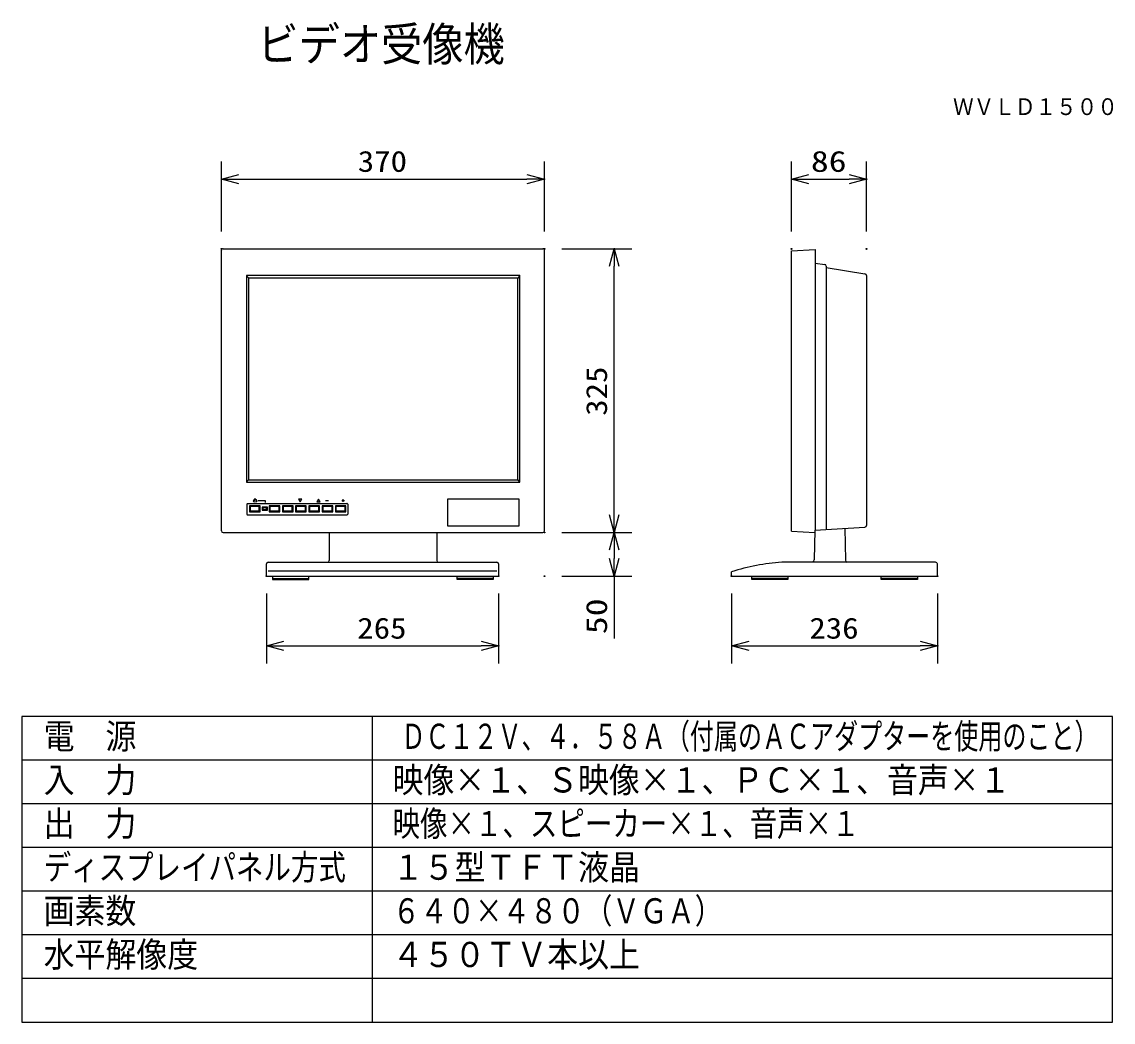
# Model space of a CAD drawing. Units: millimetres, scale not verified. Extents: x -62 to 63, y -57 to 58.
import ezdxf
from ezdxf.enums import TextEntityAlignment as Align

# ---------------------------------------------------------------- set-up
doc = ezdxf.new("R2010")
doc.units = ezdxf.units.MM
doc.header["$LTSCALE"] = 0.191673
doc.header["$PDMODE"] = 32
doc.header["$PDSIZE"] = 0.0958
for name, color, linetype in [('0-0_MOJI1', 2, 'Continuous'), ('0-1_TOUROKU', 1, 'Continuous'), ('0-2_GAIKEI', 1, 'Continuous'), ('0-3_WAKU', 7, 'Continuous')]:
    doc.layers.add(name, color=color, linetype=linetype)
doc.styles.add('ＭＳ ゴシック', font='')
doc.styles.get('ＭＳ ゴシック').set_extended_font_data('MS Gothic')

# ---------------------------------------------------------------- blocks, each defined once
blk = doc.blocks.new('_OPEN30')
at = {"layer": '0-3_WAKU'}
blk.add_line((0, 0), (-1, 0), dxfattribs=at)
blk.add_lwpolyline([(-1, 0.26795), (0, 0), (-1, -0.26795)], dxfattribs=at)

msp = doc.modelspace()

# ---------------------------------------------------------------- linework, layer by layer
at = {"layer": '0-2_GAIKEI', "color": 3}
for p, q in [((-39.6002, 33.7196), (-39.6002, 41.7196)), ((-2.6003, 33.7196), (-2.6003, 41.7196)), ((25.7156, 33.7196), (25.7156, 41.7196)), ((34.3172, 33.7196), (34.3172, 41.7196)), ((-37.6002, 39.7196), (-4.6003, 39.7196)), ((27.7156, 39.7196), (32.3172, 39.7196)), ((-0.5833, 31.7387), (7.4167, 31.7387)), ((5.4167, 1.2388), (5.4167, 29.7387)), ((-0.5833, -0.7612), (7.4167, -0.7612)), ((-0.5833, -0.7612), (7.4167, -0.7612)), ((5.4167, -2.7612), (5.4167, -3.7612)), ((-0.5833, -5.7612), (7.4167, -5.7612)), ((5.4167, -5.7612), (5.4167, -12.9279)), ((-34.4642, -7.7612), (-34.4642, -15.7612)), ((-7.8481, -7.7612), (-7.8481, -15.7612)), ((18.8618, -7.7612), (18.8618, -15.7612)), ((42.4618, -7.7612), (42.4618, -15.7612)), ((-32.4642, -13.7612), (-9.8481, -13.7612)), ((20.8618, -13.7612), (40.4618, -13.7612))]:
    msp.add_line(p, q, dxfattribs=at)
at = {"layer": '0-2_GAIKEI', "color": 7}
for p, q in [((-39.6002, -0.5902), (-39.6002, 31.5676)), ((-39.4288, 31.7387), (-2.7717, 31.7387)), ((-2.6003, -0.5902), (-2.6003, 31.5676)), ((28.4442, 30.0946), (29.5302, 29.9528)), ((29.6993, 29.5757), (34.1478, 28.8607)), ((34.3172, 28.6622), (34.3172, 0.0317)), ((-39.4288, -0.7612), (-2.7717, -0.7612)), ((-27.2752, -0.7612), (-27.2646, -3.9894)), ((-14.9265, -0.7612), (-14.9371, -3.9894)), ((25.7156, -0.6171), (28.3954, -0.7821)), ((28.4037, -0.5093), (28.3139, -3.8985)), ((28.4037, -0.5093), (34.1468, -0.1501)), ((31.8278, -0.2871), (31.9247, -3.9406)), ((-34.4642, -5.7612), (-34.4642, -4.3687)), ((-34.274, -4.178), (-8.0385, -4.178)), ((-7.8481, -4.3687), (-7.8481, -5.7612)), ((42.2238, -4.178), (24.6055, -4.178)), ((42.4618, -5.7612), (42.4618, -4.3737)), ((-34.4642, -5.7612), (-7.8481, -5.7612)), ((-33.7504, -5.7612), (-33.7504, -6.141)), ((-33.7504, -6.141), (-29.5944, -6.141)), ((-29.5944, -6.141), (-29.5944, -5.7612)), ((18.8618, -5.7612), (18.8618, -5.2562)), ((18.8618, -5.7612), (42.4618, -5.7612)), ((35.9967, -6.141), (35.9967, -5.7612)), ((40.1526, -6.141), (35.9967, -6.141)), ((40.1526, -5.7612), (40.1526, -6.141))]:
    msp.add_line(p, q, dxfattribs=at)
at = {"layer": '0-2_GAIKEI'}
for p, q in [((28.4442, 31.6627), (28.4442, -0.5068)), ((29.6993, 29.754), (29.6993, -0.4283)), ((-36.7451, 28.6286), (-36.5005, 28.3981)), ((-5.3994, 28.6605), (-5.6233, 28.3805)), ((-36.7451, 5.0392), (-36.5005, 5.2703)), ((-5.3994, 5.0082), (-5.6233, 5.2877)), ((-36.6147, 2.5582), (-25.2285, 2.5582)), ((-35.7491, 2.8758), (-35.7491, 3.155)), ((-27.6674, 2.8867), (-27.357, 2.8867)), ((-25.8012, 2.8867), (-25.4909, 2.8867)), ((-25.6458, 2.7309), (-25.6458, 3.0417)), ((-13.6891, 3.0434), (-13.6891, -0.0149)), ((-5.5051, 3.0434), (-13.6891, 3.0434)), ((-5.5051, -0.0149), (-5.5051, 3.0434)), ((-36.7006, 2.4727), (-36.7006, 1.3452)), ((-36.6147, 1.2597), (-25.2285, 1.2597)), ((-25.1429, 2.4727), (-25.1429, 1.3452)), ((-13.6891, -0.0149), (-5.5051, -0.0149)), ((-34.274, -5.1484), (-8.0385, -5.1484)), ((-33.7504, -6.0528), (-29.5944, -6.0528)), ((-8.4513, -6.0528), (-12.6073, -6.0528)), ((25.3193, -6.0528), (21.1633, -6.0528)), ((40.1526, -6.0528), (35.9967, -6.0528))]:
    msp.add_line(p, q, dxfattribs=at)
at = {"layer": '0-2_GAIKEI', "color": 7}
for points in [[(25.7156, -0.6171), (25.7156, 31.4939), (28.4442, 31.6627)], [(-8.4513, -5.7612), (-8.4513, -6.141), (-12.6073, -6.141), (-12.6073, -5.7612)], [(25.3193, -5.7612), (25.3193, -6.141), (21.1633, -6.141), (21.1633, -5.7612)]]:
    msp.add_lwpolyline(points, dxfattribs=at)
at = {"layer": '0-2_GAIKEI'}
for points in [[(-36.7451, 5.0043), (-5.3994, 5.0043), (-5.3994, 28.6605), (-36.7451, 28.6605)], [(-36.5217, 5.2843), (-5.6233, 5.2843), (-5.6233, 28.3805), (-36.5217, 28.3805)], [(-36.5217, 5.2843), (-5.6233, 5.2843), (-5.6233, 28.3805), (-36.5217, 28.3805)], [(-30.6029, 2.7381), (-30.4126, 3.045), (-30.7935, 3.045)], [(-28.5003, 3.045), (-28.6906, 2.7381), (-28.3096, 2.7381)], [(-36.4061, 1.6074), (-35.1886, 1.6074), (-35.1886, 2.2892), (-36.4061, 2.2892)], [(-36.4061, 1.6074), (-35.1886, 1.6074), (-35.1886, 2.2892), (-36.4061, 2.2892)], [(-36.3326, 1.7021), (-35.2721, 1.7021), (-35.2721, 2.2058), (-36.3326, 2.2058)], [(-34.958, 1.7778), (-34.3489, 1.7778), (-34.3489, 2.1188), (-34.958, 2.1188)], [(-34.958, 1.7778), (-34.3489, 1.7778), (-34.3489, 2.1188), (-34.958, 2.1188)], [(-34.879, 1.8568), (-34.4331, 1.8568), (-34.4331, 2.0453), (-34.879, 2.0453)], [(-34.1392, 1.6074), (-32.9214, 1.6074), (-32.9214, 2.2892), (-34.1392, 2.2892)], [(-34.1392, 1.6074), (-32.9214, 1.6074), (-32.9214, 2.2892), (-34.1392, 2.2892)], [(-34.0657, 1.7021), (-33.0053, 1.7021), (-33.0053, 2.2058), (-34.0657, 2.2058)], [(-32.6223, 1.6074), (-31.4049, 1.6074), (-31.4049, 2.2892), (-32.6223, 2.2892)], [(-32.6223, 1.6074), (-31.4049, 1.6074), (-31.4049, 2.2892), (-32.6223, 2.2892)], [(-32.5492, 1.7021), (-31.4887, 1.7021), (-31.4887, 2.2058), (-32.5492, 2.2058)], [(-31.1058, 1.6074), (-29.8885, 1.6074), (-29.8885, 2.2892), (-31.1058, 2.2892)], [(-31.1058, 1.6074), (-29.8885, 1.6074), (-29.8885, 2.2892), (-31.1058, 2.2892)], [(-31.0326, 1.7021), (-29.9722, 1.7021), (-29.9722, 2.2058), (-31.0326, 2.2058)], [(-29.5894, 1.6074), (-28.3716, 1.6074), (-28.3716, 2.2892), (-29.5894, 2.2892)], [(-29.5894, 1.6074), (-28.3716, 1.6074), (-28.3716, 2.2892), (-29.5894, 2.2892)], [(-29.5158, 1.7021), (-28.4555, 1.7021), (-28.4555, 2.2058), (-29.5158, 2.2058)], [(-28.0729, 1.6074), (-26.8551, 1.6074), (-26.8551, 2.2892), (-28.0729, 2.2892)], [(-28.0729, 1.6074), (-26.8551, 1.6074), (-26.8551, 2.2892), (-28.0729, 2.2892)], [(-27.9994, 1.7021), (-26.9393, 1.7021), (-26.9393, 2.2058), (-27.9994, 2.2058)], [(-26.5564, 1.6074), (-25.3386, 1.6074), (-25.3386, 2.2892), (-26.5564, 2.2892)], [(-26.5564, 1.6074), (-25.3386, 1.6074), (-25.3386, 2.2892), (-26.5564, 2.2892)], [(-26.4825, 1.7021), (-25.4224, 1.7021), (-25.4224, 2.2058), (-26.4825, 2.2058)]]:
    msp.add_lwpolyline(points, close=True, dxfattribs=at)
msp.add_lwpolyline([(-35.3939, 2.9007), (-34.5966, 2.9007), (-34.5966, 2.6888)], dxfattribs=at)
msp.add_circle((-35.7503, 2.8797), 0.1794, dxfattribs=at)
at = {"layer": '0-2_GAIKEI', "color": 7}
for centre, radius, start, end in [((-39.4291, 31.5676), 0.1711, 89.87887, 180.00934), ((-2.7714, 31.5675), 0.1712, 0.02632, 90.08548), ((29.4906, 29.7479), 0.2087, 1.68677, 79.07025), ((34.1092, 28.6562), 0.2081, 1.64688, 79.31698), ((34.1328, 0.0338), 0.1844, 274.35742, 359.3378), ((-39.4287, -0.5898), 0.1715, 180.13411, 269.97768), ((-2.7718, -0.5896), 0.1716, 270.05807, 359.83013), ((-34.2734, -4.3688), 0.1908, 90.19339, 179.95745), ((-27.4433, -3.9993), 0.179, 273.41583, 3.17864), ((-14.7584, -3.9993), 0.179, 176.82136, 266.58417), ((-8.0389, -4.3689), 0.1908, 0.06374, 89.88602), ((26.4559, -29.8749), 25.7634, 94.11867, 107.1434), ((27.9361, -3.9272), 0.3789, 318.54372, 4.34351), ((32.2217, -3.9317), 0.2971, 181.72844, 236.02553), ((42.1922, -4.4589), 0.2827, 17.5558, 83.58113)]:
    msp.add_arc(centre, radius, start, end, dxfattribs=at)
at = {"layer": '0-2_GAIKEI'}
for centre, radius, start, end in [((-36.6148, 2.4724), 0.0858, 89.93484, 179.84178), ((-25.2284, 2.4727), 0.0855, 359.96654, 90.03346), ((-36.6153, 1.345), 0.0853, 179.87216, 270.35121), ((-25.228, 1.3448), 0.0851, 269.68083, 0.31917)]:
    msp.add_arc(centre, radius, start, end, dxfattribs=at)
at = {"layer": '0-3_WAKU', "color": 4}
for p, q in [((62.5081, -21.8656), (-62.4917, -21.8656)), ((-62.4917, -21.8656), (-62.4917, -56.8655)), ((-22.2862, -56.8655), (-22.2862, -21.8656)), ((62.5081, -56.8655), (62.5081, -21.8656)), ((-62.4917, -56.8655), (62.5081, -56.8655))]:
    msp.add_line(p, q, dxfattribs=at)
at = {"layer": '0-3_WAKU', "color": 1}
for p, q in [((62.5081, -26.8656), (-62.4917, -26.8656)), ((62.5081, -31.8656), (-62.4917, -31.8656)), ((62.5081, -36.8656), (-62.4917, -36.8656)), ((62.5081, -41.8656), (-62.4917, -41.8656)), ((62.5081, -46.8656), (-62.4917, -46.8656)), ((62.5081, -51.8656), (-62.4917, -51.8656))]:
    msp.add_line(p, q, dxfattribs=at)
at = {"layer": '0-3_WAKU'}
for p in [(-2.6003, 39.7196), (34.3172, 39.7196), (-39.6002, 31.7196), (-2.6003, 31.7196), (-2.5833, 31.7387), (5.4167, 31.7387), (25.7156, 31.7196), (34.3172, 31.7196), (-2.5833, -0.7612), (-2.5833, -0.7612), (-34.4642, -5.7612), (-7.8481, -5.7612), (-2.5833, -5.7612), (5.4167, -5.7612), (18.8618, -5.7612), (42.4618, -5.7612), (-7.8481, -13.7612), (42.4618, -13.7612)]:
    msp.add_point(p, dxfattribs=at)

# ---------------------------------------------------------------- block references
at = {"layer": '0-2_GAIKEI', "xscale": 2, "yscale": 2}
for p, rotation in [((-39.6002, 39.7196), 180), ((25.7156, 39.7196), 180), ((5.4167, 31.7387), 90), ((5.4167, -0.7612), 270), ((5.4167, -0.7612), 90), ((5.4167, -5.7612), 270), ((-34.4642, -13.7612), 180), ((18.8618, -13.7612), 180)]:
    msp.add_blockref('_OPEN30', p, dxfattribs=dict(at, rotation=rotation))
for p in [(-2.6003, 39.7196), (34.3172, 39.7196), (-7.8481, -13.7612), (42.4618, -13.7612)]:
    msp.add_blockref('_OPEN30', p, dxfattribs=at)

# ---------------------------------------------------------------- texts
at = {"layer": '0-0_MOJI1', "style": 'ＭＳ ゴシック'}
for s, height, width, p in [('ビデオ受像機', 3.849, 0.9, (-35.4917, 52.1101)), ('電\u3000源', 2.886, 0.9, (-59.9917, -26.4207)), ('ＤＣ１２Ｖ、４．５８Ａ（付属のＡＣアダプターを使用のこと）', 2.886, 0.7, (-18.9918, -26.4207)), ('入\u3000力', 2.886, 0.9, (-59.9917, -31.4207)), ('映像×１、Ｓ映像×１、ＰＣ×１、音声×１', 2.886, 0.9, (-19.9918, -31.4207)), ('出\u3000力', 2.886, 0.9, (-59.9917, -36.4207)), ('映像×１、スピーカー×１、音声×１', 2.886, 0.8, (-19.9918, -36.4207)), ('ディスプレイパネル方式', 2.886, 0.8, (-59.9917, -41.4207)), ('１５型ＴＦＴ液晶', 2.886, 0.9, (-19.9918, -41.4207)), ('画素数', 2.886, 0.9, (-59.9917, -46.4207)), ('６４０×４８０（ＶＧＡ）', 2.886, 0.8, (-19.9918, -46.4207)), ('水平解像度', 2.886, 0.9, (-59.9917, -51.4207)), ('４５０ＴＶ本以上', 2.886, 0.9, (-19.9918, -51.4207))]:
    msp.add_text(s, height=height, dxfattribs=dict(at, width=width)).set_placement(p, align=Align.BOTTOM_LEFT)
at = {"layer": '0-1_TOUROKU', "style": 'ＭＳ ゴシック', "width": 0.9}
msp.add_text('ＷＶＬＤ１５００', height=1.924, dxfattribs=at).set_placement((44.2414, 46.4802), align=Align.BOTTOM_LEFT)
at = {"layer": '0-2_GAIKEI', "color": 3, "style": 'ＭＳ ゴシック'}
for s, width, p in [('370', 1.15, (-23.9874, 39.8292)), ('86', 1.25, (27.9495, 39.8292)), ('265', 1.15, (-24.0432, -13.6516)), ('236', 1.15, (27.7746, -13.6516))]:
    msp.add_text(s, height=2.406, dxfattribs=dict(at, width=width)).set_placement(p, align=Align.BOTTOM_LEFT)
for s, width, p in [('325', 1.15, (5.3071, 12.6016)), ('50', 1.25, (5.3071, -12.4115))]:
    msp.add_text(s, height=2.406, rotation=90, dxfattribs=dict(at, width=width)).set_placement(p, align=Align.BOTTOM_LEFT)

doc.saveas('drawing.dxf')
